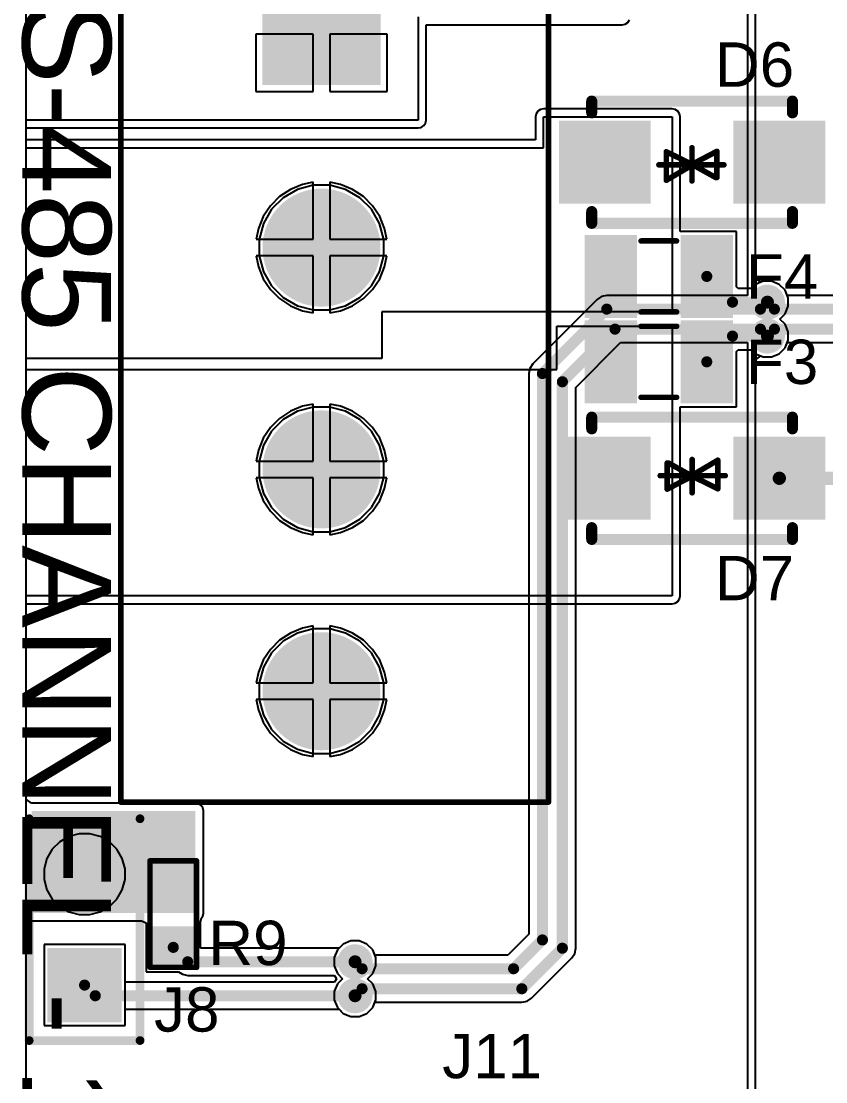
# Model space of a CAD drawing. Header units: millimetres. Extents: x -3 to 175, y -4 to 177.
# Drawn here: x -2.93 to 15.51, y 138.02 to 162.31 of the extents above; entities that cross this region are included whole.
import ezdxf

# ---------------------------------------------------------------- set-up
doc = ezdxf.new("R2010")
doc.units = ezdxf.units.MM
for name, color, linetype in [('BottomLayer', 5, 'Continuous'), ('BottomSolder', 6, 'Continuous'), ('MultiLayer', 9, 'Continuous'), ('PadHoleLayer', 156, 'Continuous'), ('TopLayer', 1, 'Continuous'), ('TopOverlay', 2, 'Continuous'), ('TopPaste', 8, 'Continuous'), ('TopSolder', 216, 'Continuous'), ('ViaHoleLayer', 16, 'Continuous')]:
    doc.layers.add(name, color=color, linetype=linetype)
doc.styles.add('Arial', font='', dxfattribs={"height": 0.2})
doc.styles.get('Arial').set_extended_font_data('Arial')

# ---------------------------------------------------------------- blocks, each defined once
blk = doc.blocks.new('R___0603_5')
at = {"layer": 'TopLayer'}
for points in [[(-0.381, 0.4445), (-0.381, -0.4445), (-1.143, -0.4445), (-1.143, 0.4445)], [(1.143, 0.4445), (1.143, -0.4445), (0.381, -0.4445), (0.381, 0.4445)]]:
    blk.add_hatch(color=1, dxfattribs=at).paths.add_polyline_path(points)
at = {"layer": 'TopPaste'}
for points in [[(-0.381, 0.4445), (-0.381, -0.4445), (-1.143, -0.4445), (-1.143, 0.4445)], [(1.143, 0.4445), (1.143, -0.4445), (0.381, -0.4445), (0.381, 0.4445)]]:
    blk.add_hatch(color=8, dxfattribs=at).paths.add_polyline_path(points)
at = {"layer": 'TopSolder'}
for points in [[(-0.2794, 0.5461), (-0.2794, -0.5461), (-1.2446, -0.5461), (-1.2446, 0.5461)], [(1.2446, 0.5461), (1.2446, -0.5461), (0.2794, -0.5461), (0.2794, 0.5461)]]:
    blk.add_hatch(color=216, dxfattribs=at).paths.add_polyline_path(points)
at = {"layer": 'TopOverlay', "const_width": 0.127}
for points in [[(-1.2192, 0.5334), (-1.2192, -0.5334)], [(-1.2192, 0.5334), (1.2192, 0.5334)], [(1.2192, 0.5334), (1.2192, -0.5334)], [(-1.2192, -0.5334), (1.2192, -0.5334)]]:
    blk.add_lwpolyline(points, dxfattribs=at)
at = {"layer": 'TopOverlay', "const_width": 0.0635}
for points in [[(-1.25095, 0.5334, 1), (-1.18745, 0.5334, 1)], [(-1.25095, 0.5334, 1), (-1.18745, 0.5334, 1)], [(1.18745, 0.5334, 1), (1.25095, 0.5334, 1)], [(1.18745, 0.5334, 1), (1.25095, 0.5334, 1)], [(-1.25095, -0.5334, 1), (-1.18745, -0.5334, 1)], [(-1.25095, -0.5334, 1), (-1.18745, -0.5334, 1)], [(1.18745, -0.5334, 1), (1.25095, -0.5334, 1)], [(1.18745, -0.5334, 1), (1.25095, -0.5334, 1)]]:
    blk.add_lwpolyline(points, format="xyb", close=True, dxfattribs=at)
blk = doc.blocks.new('F____0805_39')
at = {"layer": 'TopLayer'}
for points in [[(-0.6, -0.85), (-1.6, -0.85), (-1.6, 0.85), (-0.6, 0.85)], [(1.6, -0.85), (0.6, -0.85), (0.6, 0.85), (1.6, 0.85)]]:
    blk.add_hatch(color=1, dxfattribs=at).paths.add_polyline_path(points)
at = {"layer": 'TopPaste'}
for points in [[(-0.6, -0.85), (-1.6, -0.85), (-1.6, 0.85), (-0.6, 0.85)], [(1.6, -0.85), (0.6, -0.85), (0.6, 0.85), (1.6, 0.85)]]:
    blk.add_hatch(color=8, dxfattribs=at).paths.add_polyline_path(points)
at = {"layer": 'TopSolder'}
for points in [[(-0.498, -0.952), (-1.702, -0.952), (-1.702, 0.952), (-0.498, 0.952)], [(1.702, -0.952), (0.498, -0.952), (0.498, 0.952), (1.702, 0.952)]]:
    blk.add_hatch(color=216, dxfattribs=at).paths.add_polyline_path(points)
at = {"layer": 'TopOverlay', "const_width": 0.127}
for points in [[(0.406, 0.813), (-0.406, 0.813)], [(0.406, -0.813), (-0.406, -0.813)]]:
    blk.add_lwpolyline(points, dxfattribs=at)
at = {"layer": 'TopOverlay', "const_width": 0.0635}
for points in [[(-0.438, 0.813, 1), (-0.375, 0.813, 1)], [(0.375, 0.813, 1), (0.438, 0.813, 1)], [(-0.438, -0.813, 1), (-0.375, -0.813, 1)], [(0.375, -0.813, 1), (0.438, -0.813, 1)]]:
    blk.add_lwpolyline(points, format="xyb", close=True, dxfattribs=at)
blk = doc.blocks.new('F____0805_40')
at = {"layer": 'TopLayer'}
for points in [[(-0.6, -0.85), (-1.6, -0.85), (-1.6, 0.85), (-0.6, 0.85)], [(1.6, -0.85), (0.6, -0.85), (0.6, 0.85), (1.6, 0.85)]]:
    blk.add_hatch(color=1, dxfattribs=at).paths.add_polyline_path(points)
at = {"layer": 'TopPaste'}
for points in [[(-0.6, -0.85), (-1.6, -0.85), (-1.6, 0.85), (-0.6, 0.85)], [(1.6, -0.85), (0.6, -0.85), (0.6, 0.85), (1.6, 0.85)]]:
    blk.add_hatch(color=8, dxfattribs=at).paths.add_polyline_path(points)
at = {"layer": 'TopSolder'}
for points in [[(-0.498, -0.952), (-1.702, -0.952), (-1.702, 0.952), (-0.498, 0.952)], [(1.702, -0.952), (0.498, -0.952), (0.498, 0.952), (1.702, 0.952)]]:
    blk.add_hatch(color=216, dxfattribs=at).paths.add_polyline_path(points)
at = {"layer": 'TopOverlay', "const_width": 0.127}
for points in [[(0.406, 0.813), (-0.406, 0.813)], [(0.406, -0.813), (-0.406, -0.813)]]:
    blk.add_lwpolyline(points, dxfattribs=at)
at = {"layer": 'TopOverlay', "const_width": 0.0635}
for points in [[(-0.438, 0.813, 1), (-0.375, 0.813, 1)], [(0.375, 0.813, 1), (0.438, 0.813, 1)], [(-0.438, -0.813, 1), (-0.375, -0.813, 1)], [(0.375, -0.813, 1), (0.438, -0.813, 1)]]:
    blk.add_lwpolyline(points, format="xyb", close=True, dxfattribs=at)
blk = doc.blocks.new('1715747_112')
at = {"layer": 'BottomLayer'}
blk.add_hatch(color=5, dxfattribs=at).paths.add_polyline_path([(-8.87, 1.25), (-6.37, 1.25), (-6.37, -1.25), (-8.87, -1.25)])
h = blk.add_hatch(color=5, dxfattribs=at)
edge = h.paths.add_edge_path()
edge.add_arc((-2.54, 0), 1.25, 0, 360)
h = blk.add_hatch(color=5, dxfattribs=at)
edge = h.paths.add_edge_path()
edge.add_arc((2.54, 0), 1.25, 0, 360)
h = blk.add_hatch(color=5, dxfattribs=at)
edge = h.paths.add_edge_path()
edge.add_arc((7.62, 0), 1.25, 0, 360)
at = {"layer": 'BottomSolder'}
blk.add_hatch(color=6, dxfattribs=at).paths.add_polyline_path([(-8.972, 1.352), (-6.268, 1.352), (-6.268, -1.352), (-8.972, -1.352)])
h = blk.add_hatch(color=6, dxfattribs=at)
edge = h.paths.add_edge_path()
edge.add_arc((-2.54, 0), 1.352, 0, 360)
h = blk.add_hatch(color=6, dxfattribs=at)
edge = h.paths.add_edge_path()
edge.add_arc((2.54, 0), 1.352, 0, 360)
h = blk.add_hatch(color=6, dxfattribs=at)
edge = h.paths.add_edge_path()
edge.add_arc((7.62, 0), 1.352, 0, 360)
at = {"layer": 'MultiLayer'}
h = blk.add_hatch(color=9, dxfattribs=at)
edge = h.paths.add_edge_path()
edge.add_arc((-2.54, 0), 1.25, 0, 360)
h = blk.add_hatch(color=9, dxfattribs=at)
edge = h.paths.add_edge_path()
edge.add_arc((2.54, 0), 1.25, 0, 360)
h = blk.add_hatch(color=9, dxfattribs=at)
edge = h.paths.add_edge_path()
edge.add_arc((7.62, 0), 1.25, 0, 360)
at = {"layer": 'PadHoleLayer'}
h = blk.add_hatch(color=156, dxfattribs=at)
edge = h.paths.add_edge_path()
edge.add_arc((-7.62, 0), 0.65, 0, 360)
h = blk.add_hatch(color=156, dxfattribs=at)
edge = h.paths.add_edge_path()
edge.add_arc((-2.54, 0), 0.65, 0, 360)
h = blk.add_hatch(color=156, dxfattribs=at)
edge = h.paths.add_edge_path()
edge.add_arc((2.54, 0), 0.65, 0, 360)
h = blk.add_hatch(color=156, dxfattribs=at)
edge = h.paths.add_edge_path()
edge.add_arc((7.62, 0), 0.65, 0, 360)
at = {"layer": 'TopLayer'}
blk.add_hatch(color=1, dxfattribs=at).paths.add_polyline_path([(-8.87, 1.25), (-6.37, 1.25), (-6.37, -1.25), (-8.87, -1.25)])
h = blk.add_hatch(color=1, dxfattribs=at)
edge = h.paths.add_edge_path()
edge.add_arc((-2.54, 0), 1.25, 0, 360)
h = blk.add_hatch(color=1, dxfattribs=at)
edge = h.paths.add_edge_path()
edge.add_arc((2.54, 0), 1.25, 0, 360)
h = blk.add_hatch(color=1, dxfattribs=at)
edge = h.paths.add_edge_path()
edge.add_arc((7.62, 0), 1.25, 0, 360)
at = {"layer": 'TopSolder'}
blk.add_hatch(color=216, dxfattribs=at).paths.add_polyline_path([(-8.972, 1.352), (-6.268, 1.352), (-6.268, -1.352), (-8.972, -1.352)])
h = blk.add_hatch(color=216, dxfattribs=at)
edge = h.paths.add_edge_path()
edge.add_arc((-2.54, 0), 1.352, 0, 360)
h = blk.add_hatch(color=216, dxfattribs=at)
edge = h.paths.add_edge_path()
edge.add_arc((2.54, 0), 1.352, 0, 360)
h = blk.add_hatch(color=216, dxfattribs=at)
edge = h.paths.add_edge_path()
edge.add_arc((7.62, 0), 1.352, 0, 360)
at = {"layer": 'TopOverlay', "const_width": 0.127}
for points in [[(-10.16, -4.6), (-10.16, 5.2)], [(10.16, 5.2), (-10.16, 5.2)], [(10.16, -4.6), (10.16, 5.2)], [(10.16, -4.6), (-10.16, -4.6)]]:
    blk.add_lwpolyline(points, dxfattribs=at)
at = {"layer": 'TopOverlay', "const_width": 0.0635}
for points in [[(-10.192, 5.2, 1), (-10.128, 5.2, 1)], [(-10.192, 5.2, 1), (-10.128, 5.2, 1)], [(10.128, 5.2, 1), (10.192, 5.2, 1)], [(10.128, 5.2, 1), (10.192, 5.2, 1)], [(-10.192, -4.6, 1), (-10.128, -4.6, 1)], [(-10.192, -4.6, 1), (-10.128, -4.6, 1)], [(10.128, -4.6, 1), (10.192, -4.6, 1)], [(10.128, -4.6, 1), (10.192, -4.6, 1)]]:
    blk.add_lwpolyline(points, format="xyb", close=True, dxfattribs=at)
blk = doc.blocks.new('HDR1X2__113')
at = {"layer": 'BottomLayer'}
blk.add_hatch(color=5, dxfattribs=at).paths.add_polyline_path([(-0.75, 0.75), (0.75, 0.75), (0.75, -0.75), (-0.75, -0.75)])
h = blk.add_hatch(color=5, dxfattribs=at)
edge = h.paths.add_edge_path()
edge.add_arc((2.54, 0), 0.75, 0, 360)
at = {"layer": 'BottomSolder'}
blk.add_hatch(color=6, dxfattribs=at).paths.add_polyline_path([(-0.852, 0.852), (0.852, 0.852), (0.852, -0.852), (-0.852, -0.852)])
h = blk.add_hatch(color=6, dxfattribs=at)
edge = h.paths.add_edge_path()
edge.add_arc((2.54, 0), 0.852, 0, 360)
at = {"layer": 'MultiLayer'}
blk.add_hatch(color=9, dxfattribs=at).paths.add_polyline_path([(-0.75, 0.75), (0.75, 0.75), (0.75, -0.75), (-0.75, -0.75)])
h = blk.add_hatch(color=9, dxfattribs=at)
edge = h.paths.add_edge_path()
edge.add_arc((2.54, 0), 0.75, 0, 360)
at = {"layer": 'PadHoleLayer'}
h = blk.add_hatch(color=156, dxfattribs=at)
edge = h.paths.add_edge_path()
edge.add_arc((0, 0), 0.45, 0, 360)
h = blk.add_hatch(color=156, dxfattribs=at)
edge = h.paths.add_edge_path()
edge.add_arc((2.54, 0), 0.45, 0, 360)
at = {"layer": 'TopLayer'}
blk.add_hatch(color=1, dxfattribs=at).paths.add_polyline_path([(-0.75, 0.75), (0.75, 0.75), (0.75, -0.75), (-0.75, -0.75)])
h = blk.add_hatch(color=1, dxfattribs=at)
edge = h.paths.add_edge_path()
edge.add_arc((2.54, 0), 0.75, 0, 360)
at = {"layer": 'TopSolder'}
blk.add_hatch(color=216, dxfattribs=at).paths.add_polyline_path([(-0.852, 0.852), (0.852, 0.852), (0.852, -0.852), (-0.852, -0.852)])
h = blk.add_hatch(color=216, dxfattribs=at)
edge = h.paths.add_edge_path()
edge.add_arc((2.54, 0), 0.852, 0, 360)
at = {"layer": 'TopOverlay', "const_width": 0.2}
for points in [[(-1.27, 1.27), (-1.27, -1.27)], [(-1.27, 1.27), (3.81, 1.27)], [(3.81, 1.27), (3.81, -1.27)], [(-1.27, -1.27), (3.81, -1.27)]]:
    blk.add_lwpolyline(points, dxfattribs=at)
at = {"layer": 'TopOverlay', "const_width": 0.1}
for points in [[(-1.32, 1.27, 1), (-1.22, 1.27, 1)], [(-1.32, 1.27, 1), (-1.22, 1.27, 1)], [(3.76, 1.27, 1), (3.86, 1.27, 1)], [(3.76, 1.27, 1), (3.86, 1.27, 1)], [(-1.32, -1.27, 1), (-1.22, -1.27, 1)], [(-1.32, -1.27, 1), (-1.22, -1.27, 1)], [(3.76, -1.27, 1), (3.86, -1.27, 1)], [(3.76, -1.27, 1), (3.86, -1.27, 1)]]:
    blk.add_lwpolyline(points, format="xyb", close=True, dxfattribs=at)
blk = doc.blocks.new('SMA_B__D___________129')
at = {"layer": 'TopLayer'}
for points in [[(-3, 0.9), (-1, 0.9), (-1, -0.9), (-3, -0.9)], [(1, 0.9), (3, 0.9), (3, -0.9), (1, -0.9)]]:
    blk.add_hatch(color=1, dxfattribs=at).paths.add_polyline_path(points)
at = {"layer": 'TopPaste'}
for points in [[(-3, 0.9), (-1, 0.9), (-1, -0.9), (-3, -0.9)], [(1, 0.9), (3, 0.9), (3, -0.9), (1, -0.9)]]:
    blk.add_hatch(color=8, dxfattribs=at).paths.add_polyline_path(points)
at = {"layer": 'TopSolder'}
for points in [[(-3.051, 0.951), (-0.949, 0.951), (-0.949, -0.951), (-3.051, -0.951)], [(0.949, 0.951), (3.051, 0.951), (3.051, -0.951), (0.949, -0.951)]]:
    blk.add_hatch(color=216, dxfattribs=at).paths.add_polyline_path(points)
at = {"layer": 'TopOverlay'}
for points, const_width in [([(-2.3, 1.4), (-2.3, 1.131)], 0.254), ([(2.3, 1.4), (-2.3, 1.4)], 0.254), ([(2.3, 1.4), (2.3, 1.131)], 0.254), ([(-0.59, 0.24), (-0.59, -0.414)], 0.127), ([(-0.002, -0.049), (-0.59, 0.24)], 0.127), ([(-0.002, 0.332), (-0.002, -0.049)], 0.127), ([(0.57, 0.25), (-0.002, -0.049)], 0.127), ([(0.57, 0.25), (0.57, -0.35)], 0.127), ([(0.73, -0.06), (-0.76, -0.06)], 0.127), ([(0.015, -0.058), (-0.59, -0.414)], 0.127), ([(-0.002, -0.049), (-0.002, -0.43)], 0.127), ([(0.54, -0.35), (0.015, -0.058)], 0.127), ([(-2.3, -1.131), (-2.3, -1.4)], 0.254), ([(2.3, -1.131), (2.3, -1.4)], 0.254), ([(2.3, -1.4), (-2.3, -1.4)], 0.254)]:
    blk.add_lwpolyline(points, dxfattribs=dict(at, const_width=const_width))
for points, const_width in [([(-2.363, 1.4, 1), (-2.236, 1.4, 1)], 0.127), ([(-2.363, 1.4, 1), (-2.236, 1.4, 1)], 0.127), ([(2.236, 1.4, 1), (2.363, 1.4, 1)], 0.127), ([(2.236, 1.4, 1), (2.363, 1.4, 1)], 0.127), ([(-2.363, 1.131, 1), (-2.236, 1.131, 1)], 0.127), ([(2.236, 1.131, 1), (2.363, 1.131, 1)], 0.127), ([(-0.622, 0.24, 1), (-0.558, 0.24, 1)], 0.0635), ([(-0.622, 0.24, 1), (-0.558, 0.24, 1)], 0.0635), ([(-0.034, 0.332, 1), (0.03, 0.332, 1)], 0.0635), ([(0.538, 0.25, 1), (0.602, 0.25, 1)], 0.0635), ([(0.538, 0.25, 1), (0.602, 0.25, 1)], 0.0635), ([(-0.792, -0.06, 1), (-0.728, -0.06, 1)], 0.0635), ([(-0.034, -0.049, 1), (0.03, -0.049, 1)], 0.0635), ([(-0.034, -0.049, 1), (0.03, -0.049, 1)], 0.0635), ([(-0.034, -0.049, 1), (0.03, -0.049, 1)], 0.0635), ([(-0.034, -0.049, 1), (0.03, -0.049, 1)], 0.0635), ([(-0.017, -0.058, 1), (0.046, -0.058, 1)], 0.0635), ([(-0.017, -0.058, 1), (0.046, -0.058, 1)], 0.0635), ([(0.698, -0.06, 1), (0.762, -0.06, 1)], 0.0635), ([(-0.622, -0.414, 1), (-0.558, -0.414, 1)], 0.0635), ([(-0.622, -0.414, 1), (-0.558, -0.414, 1)], 0.0635), ([(-0.034, -0.43, 1), (0.03, -0.43, 1)], 0.0635), ([(0.508, -0.35, 1), (0.572, -0.35, 1)], 0.0635), ([(0.538, -0.35, 1), (0.602, -0.35, 1)], 0.0635), ([(-2.363, -1.131, 1), (-2.236, -1.131, 1)], 0.127), ([(2.236, -1.131, 1), (2.363, -1.131, 1)], 0.127), ([(-2.363, -1.4, 1), (-2.236, -1.4, 1)], 0.127), ([(-2.363, -1.4, 1), (-2.236, -1.4, 1)], 0.127), ([(2.236, -1.4, 1), (2.363, -1.4, 1)], 0.127), ([(2.236, -1.4, 1), (2.363, -1.4, 1)], 0.127)]:
    blk.add_lwpolyline(points, format="xyb", close=True, dxfattribs=dict(at, const_width=const_width))
blk = doc.blocks.new('SMA_B__D___________130')
at = {"layer": 'TopLayer'}
for points in [[(-3, 0.9), (-1, 0.9), (-1, -0.9), (-3, -0.9)], [(1, 0.9), (3, 0.9), (3, -0.9), (1, -0.9)]]:
    blk.add_hatch(color=1, dxfattribs=at).paths.add_polyline_path(points)
at = {"layer": 'TopPaste'}
for points in [[(-3, 0.9), (-1, 0.9), (-1, -0.9), (-3, -0.9)], [(1, 0.9), (3, 0.9), (3, -0.9), (1, -0.9)]]:
    blk.add_hatch(color=8, dxfattribs=at).paths.add_polyline_path(points)
at = {"layer": 'TopSolder'}
for points in [[(-3.051, 0.951), (-0.949, 0.951), (-0.949, -0.951), (-3.051, -0.951)], [(0.949, 0.951), (3.051, 0.951), (3.051, -0.951), (0.949, -0.951)]]:
    blk.add_hatch(color=216, dxfattribs=at).paths.add_polyline_path(points)
at = {"layer": 'TopOverlay'}
for points, const_width in [([(-2.3, 1.131), (-2.3, 1.4)], 0.254), ([(-2.3, 1.4), (2.3, 1.4)], 0.254), ([(2.3, 1.131), (2.3, 1.4)], 0.254), ([(-0.59, -0.414), (-0.59, 0.24)], 0.127), ([(-0.59, 0.24), (-0.002, -0.049)], 0.127), ([(-0.002, -0.049), (-0.002, 0.332)], 0.127), ([(-0.002, -0.049), (0.57, 0.25)], 0.127), ([(0.57, -0.35), (0.57, 0.25)], 0.127), ([(-0.76, -0.06), (0.73, -0.06)], 0.127), ([(-0.59, -0.414), (0.015, -0.058)], 0.127), ([(-0.002, -0.43), (-0.002, -0.049)], 0.127), ([(0.015, -0.058), (0.54, -0.35)], 0.127), ([(-2.3, -1.4), (-2.3, -1.131)], 0.254), ([(2.3, -1.4), (2.3, -1.131)], 0.254), ([(-2.3, -1.4), (2.3, -1.4)], 0.254)]:
    blk.add_lwpolyline(points, dxfattribs=dict(at, const_width=const_width))
for points, const_width in [([(-2.363, 1.4, 1), (-2.236, 1.4, 1)], 0.127), ([(-2.363, 1.4, 1), (-2.236, 1.4, 1)], 0.127), ([(2.236, 1.4, 1), (2.363, 1.4, 1)], 0.127), ([(2.236, 1.4, 1), (2.363, 1.4, 1)], 0.127), ([(-2.363, 1.131, 1), (-2.236, 1.131, 1)], 0.127), ([(2.236, 1.131, 1), (2.363, 1.131, 1)], 0.127), ([(-0.622, 0.24, 1), (-0.558, 0.24, 1)], 0.0635), ([(-0.622, 0.24, 1), (-0.558, 0.24, 1)], 0.0635), ([(-0.034, 0.332, 1), (0.03, 0.332, 1)], 0.0635), ([(0.538, 0.25, 1), (0.602, 0.25, 1)], 0.0635), ([(0.538, 0.25, 1), (0.602, 0.25, 1)], 0.0635), ([(-0.792, -0.06, 1), (-0.728, -0.06, 1)], 0.0635), ([(-0.034, -0.049, 1), (0.03, -0.049, 1)], 0.0635), ([(-0.034, -0.049, 1), (0.03, -0.049, 1)], 0.0635), ([(-0.034, -0.049, 1), (0.03, -0.049, 1)], 0.0635), ([(-0.034, -0.049, 1), (0.03, -0.049, 1)], 0.0635), ([(-0.017, -0.058, 1), (0.046, -0.058, 1)], 0.0635), ([(-0.017, -0.058, 1), (0.046, -0.058, 1)], 0.0635), ([(0.698, -0.06, 1), (0.762, -0.06, 1)], 0.0635), ([(-0.622, -0.414, 1), (-0.558, -0.414, 1)], 0.0635), ([(-0.622, -0.414, 1), (-0.558, -0.414, 1)], 0.0635), ([(-0.034, -0.43, 1), (0.03, -0.43, 1)], 0.0635), ([(0.508, -0.35, 1), (0.572, -0.35, 1)], 0.0635), ([(0.538, -0.35, 1), (0.602, -0.35, 1)], 0.0635), ([(-2.363, -1.131, 1), (-2.236, -1.131, 1)], 0.127), ([(2.236, -1.131, 1), (2.363, -1.131, 1)], 0.127), ([(-2.363, -1.4, 1), (-2.236, -1.4, 1)], 0.127), ([(-2.363, -1.4, 1), (-2.236, -1.4, 1)], 0.127), ([(2.236, -1.4, 1), (2.363, -1.4, 1)], 0.127), ([(2.236, -1.4, 1), (2.363, -1.4, 1)], 0.127)]:
    blk.add_lwpolyline(points, format="xyb", close=True, dxfattribs=dict(at, const_width=const_width))

msp = doc.modelspace()

# ---------------------------------------------------------------- hatches: boundary and pattern name
at = {"layer": 'BottomLayer'}
h = msp.add_hatch(color=5, dxfattribs=at)
edge = h.paths.add_edge_path()
edge.add_arc((14.173, 155.875), 0.3, 0, 360)
h = msp.add_hatch(color=5, dxfattribs=at)
edge = h.paths.add_edge_path()
edge.add_arc((14.173, 155.097), 0.3, 0, 360)
h = msp.add_hatch(color=5, dxfattribs=at)
edge = h.paths.add_edge_path()
edge.add_arc((4.724, 140.767), 0.3, 0, 360)
h = msp.add_hatch(color=5, dxfattribs=at)
edge = h.paths.add_edge_path()
edge.add_arc((4.724, 139.989), 0.3, 0, 360)
at = {"layer": 'BottomSolder'}
h = msp.add_hatch(color=6, dxfattribs=at)
edge = h.paths.add_edge_path()
edge.add_arc((14.173, 155.875), 0.402, 0, 360)
h = msp.add_hatch(color=6, dxfattribs=at)
edge = h.paths.add_edge_path()
edge.add_arc((14.173, 155.097), 0.402, 0, 360)
h = msp.add_hatch(color=6, dxfattribs=at)
edge = h.paths.add_edge_path()
edge.add_arc((4.724, 140.767), 0.402, 0, 360)
h = msp.add_hatch(color=6, dxfattribs=at)
edge = h.paths.add_edge_path()
edge.add_arc((4.724, 139.989), 0.402, 0, 360)
at = {"layer": 'TopLayer'}
h = msp.add_hatch(color=1, dxfattribs=at)
edge = h.paths.add_edge_path()
edge.add_arc((14.173, 155.875), 0.3, 0, 360)
h = msp.add_hatch(color=1, dxfattribs=at)
edge = h.paths.add_edge_path()
edge.add_arc((14.173, 155.097), 0.3, 0, 360)
msp.add_hatch(color=1, dxfattribs=at).paths.add_polyline_path([(-2.685, 141.884), (1.067, 141.884), (1.067, 144.221), (-2.685, 144.221)])
h = msp.add_hatch(color=1, dxfattribs=at)
edge = h.paths.add_edge_path()
edge.add_arc((4.724, 140.767), 0.3, 0, 360)
h = msp.add_hatch(color=1, dxfattribs=at)
edge = h.paths.add_edge_path()
edge.add_arc((4.724, 139.989), 0.3, 0, 360)
at = {"layer": 'TopSolder'}
h = msp.add_hatch(color=216, dxfattribs=at)
edge = h.paths.add_edge_path()
edge.add_arc((14.173, 155.875), 0.402, 0, 360)
h = msp.add_hatch(color=216, dxfattribs=at)
edge = h.paths.add_edge_path()
edge.add_arc((14.173, 155.097), 0.402, 0, 360)
h = msp.add_hatch(color=216, dxfattribs=at)
edge = h.paths.add_edge_path()
edge.add_arc((4.724, 140.767), 0.402, 0, 360)
h = msp.add_hatch(color=216, dxfattribs=at)
edge = h.paths.add_edge_path()
edge.add_arc((4.724, 139.989), 0.402, 0, 360)
at = {"layer": 'ViaHoleLayer'}
h = msp.add_hatch(color=16, dxfattribs=at)
edge = h.paths.add_edge_path()
edge.add_arc((14.173, 155.875), 0.15, 0, 360)
h = msp.add_hatch(color=16, dxfattribs=at)
edge = h.paths.add_edge_path()
edge.add_arc((14.173, 155.097), 0.15, 0, 360)
h = msp.add_hatch(color=16, dxfattribs=at)
edge = h.paths.add_edge_path()
edge.add_arc((4.724, 140.767), 0.15, 0, 360)
h = msp.add_hatch(color=16, dxfattribs=at)
edge = h.paths.add_edge_path()
edge.add_arc((4.724, 139.989), 0.15, 0, 360)

# ---------------------------------------------------------------- linework, layer by layer
at = {"layer": 'BottomLayer'}
for p, q in [((-2.814, 92.354), (-2.814, 164.744)), ((13.716, 164.744), (13.716, 156.025)), ((13.897, 156.415), (13.897, 164.744)), ((3.765, 162.014), (2.451, 162.014)), ((2.451, 162.014), (2.451, 160.7)), ((3.765, 160.7), (3.765, 162.014)), ((5.459, 162.014), (4.146, 162.014)), ((4.146, 162.014), (4.146, 160.7)), ((5.459, 160.7), (5.459, 162.014)), ((2.451, 160.7), (3.765, 160.7)), ((4.146, 160.7), (5.459, 160.7)), ((3.404, 158.455), (3.078, 158.267)), ((3.767, 158.552), (3.404, 158.455)), ((4.143, 158.552), (3.767, 158.552)), ((4.506, 158.455), (4.143, 158.552)), ((4.832, 158.267), (4.506, 158.455)), ((3.078, 158.267), (2.813, 158.001)), ((5.098, 158.001), (4.832, 158.267)), ((2.813, 158.001), (2.625, 157.676)), ((5.286, 157.676), (5.098, 158.001)), ((2.625, 157.676), (2.527, 157.312)), ((5.383, 157.312), (5.286, 157.676)), ((2.527, 157.312), (2.527, 156.936)), ((5.383, 156.936), (5.383, 157.312)), ((2.527, 156.936), (2.625, 156.573)), ((5.286, 156.573), (5.383, 156.936)), ((2.625, 156.573), (2.813, 156.248)), ((5.098, 156.248), (5.286, 156.573)), ((2.813, 156.248), (3.078, 155.982)), ((4.832, 155.982), (5.098, 156.248)), ((14.024, 156.33), (13.897, 156.415)), ((14.078, 156.353), (14.024, 156.33)), ((14.268, 156.353), (14.078, 156.353)), ((14.444, 156.28), (14.268, 156.353)), ((14.578, 156.146), (14.444, 156.28)), ((3.078, 155.982), (3.404, 155.794)), ((4.506, 155.794), (4.832, 155.982)), ((10.372, 156.002), (10.272, 155.934)), ((10.491, 156.025), (10.372, 156.002)), ((13.716, 156.025), (10.491, 156.025)), ((14.628, 156.025), (14.578, 156.146)), ((16.961, 156.025), (14.628, 156.025)), ((3.404, 155.794), (3.767, 155.697)), ((4.143, 155.697), (4.506, 155.794)), ((10.272, 155.934), (8.797, 154.46)), ((3.767, 155.697), (4.143, 155.697)), ((9.785, 153.922), (10.809, 154.947)), ((10.809, 154.947), (13.716, 154.947)), ((13.716, 154.947), (13.716, 128.936)), ((14.444, 154.692), (14.578, 154.827)), ((14.578, 154.827), (14.628, 154.947)), ((14.628, 154.947), (19.836, 154.947)), ((13.897, 154.557), (14.024, 154.642)), ((13.897, 129.162), (13.897, 154.557)), ((14.024, 154.642), (14.078, 154.619)), ((14.078, 154.619), (14.268, 154.619)), ((14.268, 154.619), (14.444, 154.692)), ((8.73, 154.359), (8.706, 154.24)), ((8.797, 154.46), (8.73, 154.359)), ((8.706, 154.24), (8.706, 141.396)), ((9.785, 141.078), (9.785, 153.922)), ((3.404, 153.375), (3.078, 153.187)), ((3.767, 153.472), (3.404, 153.375)), ((4.143, 153.472), (3.767, 153.472)), ((4.506, 153.375), (4.143, 153.472)), ((4.832, 153.187), (4.506, 153.375)), ((3.078, 153.187), (2.813, 152.921)), ((5.098, 152.921), (4.832, 153.187)), ((2.813, 152.921), (2.625, 152.596)), ((5.286, 152.596), (5.098, 152.921)), ((2.625, 152.596), (2.527, 152.232)), ((5.383, 152.232), (5.286, 152.596)), ((2.527, 152.232), (2.527, 151.856)), ((5.383, 151.856), (5.383, 152.232)), ((2.527, 151.856), (2.625, 151.493)), ((5.286, 151.493), (5.383, 151.856)), ((2.625, 151.493), (2.813, 151.168)), ((5.098, 151.168), (5.286, 151.493)), ((2.813, 151.168), (3.078, 150.902)), ((4.832, 150.902), (5.098, 151.168)), ((3.078, 150.902), (3.404, 150.714)), ((4.506, 150.714), (4.832, 150.902)), ((3.404, 150.714), (3.767, 150.617)), ((3.767, 150.617), (4.143, 150.617)), ((4.143, 150.617), (4.506, 150.714)), ((3.404, 148.295), (3.078, 148.107)), ((3.767, 148.392), (3.404, 148.295)), ((4.143, 148.392), (3.767, 148.392)), ((4.506, 148.295), (4.143, 148.392)), ((4.832, 148.107), (4.506, 148.295)), ((3.078, 148.107), (2.813, 147.841)), ((5.098, 147.841), (4.832, 148.107)), ((2.813, 147.841), (2.625, 147.516)), ((5.286, 147.516), (5.098, 147.841)), ((2.625, 147.516), (2.527, 147.152)), ((5.383, 147.152), (5.286, 147.516)), ((2.527, 147.152), (2.527, 146.776)), ((5.383, 146.776), (5.383, 147.152)), ((2.527, 146.776), (2.625, 146.413)), ((5.286, 146.413), (5.383, 146.776)), ((2.625, 146.413), (2.813, 146.088)), ((5.098, 146.088), (5.286, 146.413)), ((2.813, 146.088), (3.078, 145.822)), ((4.832, 145.822), (5.098, 146.088)), ((3.078, 145.822), (3.404, 145.634)), ((4.506, 145.634), (4.832, 145.822)), ((3.404, 145.634), (3.767, 145.537)), ((3.767, 145.537), (4.143, 145.537)), ((4.143, 145.537), (4.506, 145.634)), ((-1.831, 143.638), (-2.043, 143.516)), ((-1.595, 143.701), (-1.831, 143.638)), ((-1.351, 143.701), (-1.595, 143.701)), ((-1.115, 143.638), (-1.351, 143.701)), ((-0.904, 143.516), (-1.115, 143.638)), ((-2.216, 143.343), (-2.338, 143.132)), ((-2.043, 143.516), (-2.216, 143.343)), ((-0.731, 143.343), (-0.904, 143.516)), ((-0.609, 143.132), (-0.731, 143.343)), ((-2.338, 143.132), (-2.401, 142.896)), ((-0.545, 142.896), (-0.609, 143.132)), ((-2.401, 142.896), (-2.401, 142.651)), ((-0.545, 142.651), (-0.545, 142.896)), ((-2.401, 142.651), (-2.338, 142.415)), ((-0.609, 142.415), (-0.545, 142.651)), ((-2.338, 142.415), (-2.216, 142.204)), ((-0.731, 142.204), (-0.609, 142.415)), ((-2.216, 142.204), (-2.043, 142.031)), ((-0.904, 142.031), (-0.731, 142.204)), ((-2.043, 142.031), (-1.831, 141.909)), ((-1.831, 141.909), (-1.595, 141.846)), ((-1.351, 141.846), (-1.115, 141.909)), ((-1.115, 141.909), (-0.904, 142.031)), ((-1.595, 141.846), (-1.351, 141.846)), ((8.706, 141.396), (8.228, 140.917)), ((-0.545, 141.161), (-2.401, 141.161)), ((-2.401, 141.161), (-2.401, 139.306)), ((-0.545, 139.306), (-0.545, 141.161)), ((4.454, 141.172), (4.319, 141.037)), ((4.629, 141.245), (4.454, 141.172)), ((4.819, 141.245), (4.629, 141.245)), ((4.995, 141.172), (4.819, 141.245)), ((5.129, 141.037), (4.995, 141.172)), ((4.319, 141.037), (4.247, 140.862)), ((5.179, 140.917), (5.129, 141.037)), ((8.228, 140.917), (5.179, 140.917)), ((9.694, 140.858), (9.761, 140.959)), ((9.761, 140.959), (9.785, 141.078)), ((4.247, 140.862), (4.247, 140.672)), ((4.247, 140.672), (4.319, 140.496)), ((8.766, 139.93), (9.694, 140.858)), ((4.319, 140.496), (4.438, 140.378)), ((4.319, 140.26), (4.247, 140.084)), ((4.438, 140.378), (4.319, 140.26)), ((4.247, 140.084), (4.247, 139.894)), ((8.665, 139.862), (8.766, 139.93)), ((4.247, 139.894), (4.319, 139.718)), ((4.319, 139.718), (4.454, 139.584)), ((4.995, 139.584), (5.129, 139.718)), ((5.129, 139.718), (5.179, 139.839)), ((5.179, 139.839), (8.546, 139.839)), ((8.546, 139.839), (8.665, 139.862)), ((4.454, 139.584), (4.629, 139.511)), ((4.629, 139.511), (4.819, 139.511)), ((4.819, 139.511), (4.995, 139.584)), ((-2.401, 139.306), (-0.545, 139.306))]:
    msp.add_line(p, q, dxfattribs=at)
at = {"layer": 'BottomLayer', "const_width": 0.254}
for points in [[(14.013, 155.715), (14.173, 155.875)], [(14.173, 155.875), (14.334, 155.715)], [(9.017, 154.24), (10.491, 155.715)], [(10.491, 155.715), (14.013, 155.715)], [(14.334, 155.715), (16.891, 155.715)], [(9.474, 154.051), (10.681, 155.257)], [(10.681, 155.257), (14.013, 155.257)], [(14.013, 155.257), (14.173, 155.097)], [(14.173, 155.097), (14.334, 155.257)], [(14.334, 155.257), (19.836, 155.257)], [(9.017, 141.267), (9.017, 154.24)], [(9.474, 141.078), (9.474, 154.051)], [(8.357, 140.607), (9.017, 141.267)], [(8.546, 140.149), (9.474, 141.078)], [(4.724, 140.767), (4.885, 140.607)], [(4.885, 140.607), (8.357, 140.607)], [(4.724, 139.989), (4.885, 140.149)], [(4.885, 140.149), (8.546, 140.149)]]:
    msp.add_lwpolyline(points, dxfattribs=at)
at = {"layer": 'BottomLayer', "const_width": 0.127}
for points in [[(14.11, 155.875, 1), (14.237, 155.875, 1)], [(14.11, 155.875, 1), (14.237, 155.875, 1)], [(10.428, 155.715, 1), (10.555, 155.715, 1)], [(10.428, 155.715, 1), (10.555, 155.715, 1)], [(13.949, 155.715, 1), (14.076, 155.715, 1)], [(13.949, 155.715, 1), (14.076, 155.715, 1)], [(14.27, 155.715, 1), (14.397, 155.715, 1)], [(14.27, 155.715, 1), (14.397, 155.715, 1)], [(10.617, 155.257, 1), (10.744, 155.257, 1)], [(10.617, 155.257, 1), (10.744, 155.257, 1)], [(13.949, 155.257, 1), (14.076, 155.257, 1)], [(13.949, 155.257, 1), (14.076, 155.257, 1)], [(14.11, 155.097, 1), (14.237, 155.097, 1)], [(14.11, 155.097, 1), (14.237, 155.097, 1)], [(14.27, 155.257, 1), (14.397, 155.257, 1)], [(14.27, 155.257, 1), (14.397, 155.257, 1)], [(8.954, 154.24, 1), (9.081, 154.24, 1)], [(8.954, 154.24, 1), (9.081, 154.24, 1)], [(9.411, 154.051, 1), (9.538, 154.051, 1)], [(9.411, 154.051, 1), (9.538, 154.051, 1)], [(8.954, 141.267, 1), (9.081, 141.267, 1)], [(8.954, 141.267, 1), (9.081, 141.267, 1)], [(9.411, 141.078, 1), (9.538, 141.078, 1)], [(9.411, 141.078, 1), (9.538, 141.078, 1)], [(4.661, 140.767, 1), (4.788, 140.767, 1)], [(4.821, 140.607, 1), (4.948, 140.607, 1)], [(4.821, 140.607, 1), (4.948, 140.607, 1)], [(8.293, 140.607, 1), (8.42, 140.607, 1)], [(8.293, 140.607, 1), (8.42, 140.607, 1)], [(4.821, 140.149, 1), (4.948, 140.149, 1)], [(4.821, 140.149, 1), (4.948, 140.149, 1)], [(8.482, 140.149, 1), (8.609, 140.149, 1)], [(8.482, 140.149, 1), (8.609, 140.149, 1)], [(4.661, 139.989, 1), (4.788, 139.989, 1)]]:
    msp.add_lwpolyline(points, format="xyb", close=True, dxfattribs=at)
at = {"layer": 'TopLayer'}
for p, q in [((-2.814, 160.045), (-2.814, 164.744)), ((6.172, 162.408), (6.172, 160.045)), ((10.915, 162.24), (10.974, 162.279)), ((10.974, 162.279), (11.013, 162.338)), ((6.353, 160.045), (6.353, 162.226)), ((6.353, 162.226), (10.846, 162.226)), ((10.846, 162.226), (10.915, 162.24)), ((3.765, 162.014), (2.451, 162.014)), ((2.451, 162.014), (2.451, 160.7)), ((3.765, 160.7), (3.765, 162.014)), ((5.459, 162.014), (4.146, 162.014)), ((4.146, 162.014), (4.146, 160.7)), ((5.459, 160.7), (5.459, 162.014)), ((2.451, 160.7), (3.765, 160.7)), ((4.146, 160.7), (5.459, 160.7)), ((8.875, 160.191), (8.861, 160.122)), ((8.861, 160.122), (8.861, 159.592)), ((8.914, 160.25), (8.875, 160.191)), ((8.973, 160.289), (8.914, 160.25)), ((9.042, 160.303), (8.973, 160.289)), ((11.989, 160.303), (9.042, 160.303)), ((9.042, 159.41), (9.042, 160.122)), ((9.042, 160.122), (11.989, 160.122)), ((12.058, 160.289), (11.989, 160.303)), ((11.989, 160.122), (11.989, 155.651)), ((12.117, 160.25), (12.058, 160.289)), ((12.156, 160.191), (12.117, 160.25)), ((12.17, 160.122), (12.156, 160.191)), ((12.17, 157.492), (12.17, 160.122)), ((6.172, 160.045), (-2.814, 160.045)), ((-2.814, 159.592), (-2.814, 159.864)), ((-2.814, 159.864), (6.172, 159.864)), ((6.172, 159.864), (6.242, 159.878)), ((6.242, 159.878), (6.3, 159.917)), ((6.3, 159.917), (6.34, 159.976)), ((6.34, 159.976), (6.353, 160.045)), ((8.861, 159.592), (-2.814, 159.592)), ((-2.814, 154.584), (-2.814, 159.41)), ((-2.814, 159.41), (9.042, 159.41)), ((3.243, 158.457), (2.996, 158.293)), ((3.516, 158.571), (3.243, 158.457)), ((3.765, 158.62), (3.516, 158.571)), ((3.765, 157.315), (3.765, 158.62)), ((4.394, 158.571), (4.146, 158.62)), ((4.146, 158.62), (4.146, 157.315)), ((4.668, 158.457), (4.394, 158.571)), ((4.914, 158.293), (4.668, 158.457)), ((2.996, 158.293), (2.787, 158.083)), ((5.123, 158.083), (4.914, 158.293)), ((2.787, 158.083), (2.622, 157.837)), ((5.288, 157.837), (5.123, 158.083)), ((2.622, 157.837), (2.509, 157.563)), ((5.401, 157.563), (5.288, 157.837)), ((2.509, 157.563), (2.46, 157.315)), ((5.451, 157.315), (5.401, 157.563)), ((13.462, 157.492), (12.17, 157.492)), ((13.462, 156.226), (13.462, 157.492)), ((2.46, 157.315), (3.765, 157.315)), ((4.146, 157.315), (5.451, 157.315)), ((3.765, 156.934), (2.46, 156.934)), ((2.46, 156.934), (2.509, 156.686)), ((3.765, 155.629), (3.765, 156.934)), ((5.451, 156.934), (4.146, 156.934)), ((4.146, 156.934), (4.146, 155.629)), ((5.401, 156.686), (5.451, 156.934)), ((2.509, 156.686), (2.622, 156.412)), ((5.288, 156.412), (5.401, 156.686)), ((2.622, 156.412), (2.787, 156.166)), ((5.123, 156.166), (5.288, 156.412)), ((13.502, 156.186), (13.462, 156.226)), ((13.903, 156.28), (13.808, 156.186)), ((14.078, 156.353), (13.903, 156.28)), ((14.268, 156.353), (14.078, 156.353)), ((14.444, 156.28), (14.268, 156.353)), ((14.578, 156.146), (14.444, 156.28)), ((2.787, 156.166), (2.996, 155.956)), ((2.996, 155.956), (3.243, 155.792)), ((4.668, 155.792), (4.914, 155.956)), ((4.914, 155.956), (5.123, 156.166)), ((13.808, 156.186), (13.502, 156.186)), ((14.651, 155.97), (14.578, 156.146)), ((14.651, 155.78), (14.651, 155.97)), ((3.243, 155.792), (3.516, 155.678)), ((4.394, 155.678), (4.668, 155.792)), ((14.578, 155.604), (14.651, 155.78)), ((3.516, 155.678), (3.765, 155.629)), ((4.146, 155.629), (4.394, 155.678)), ((11.989, 155.651), (5.334, 155.651)), ((5.334, 155.651), (5.334, 154.584)), ((14.46, 155.486), (14.578, 155.604)), ((14.578, 155.368), (14.46, 155.486)), ((9.347, 154.33), (9.347, 155.321)), ((9.347, 155.321), (11.989, 155.321)), ((11.989, 155.321), (11.989, 154.33)), ((14.651, 155.192), (14.578, 155.368)), ((14.578, 154.827), (14.651, 155.002)), ((14.651, 155.002), (14.651, 155.192)), ((13.462, 154.747), (13.502, 154.786)), ((13.462, 153.48), (13.462, 154.747)), ((13.502, 154.786), (13.808, 154.786)), ((13.808, 154.786), (13.903, 154.692)), ((14.444, 154.692), (14.578, 154.827)), ((5.334, 154.584), (-2.814, 154.584)), ((13.903, 154.692), (14.078, 154.619)), ((14.078, 154.619), (14.268, 154.619)), ((14.268, 154.619), (14.444, 154.692)), ((-2.814, 149.149), (-2.814, 154.33)), ((-2.814, 154.33), (9.347, 154.33)), ((11.989, 154.33), (11.989, 149.149)), ((3.765, 153.54), (3.516, 153.491)), ((3.765, 152.235), (3.765, 153.54)), ((4.394, 153.491), (4.146, 153.54)), ((4.146, 153.54), (4.146, 152.235)), ((3.243, 153.377), (2.996, 153.213)), ((3.516, 153.491), (3.243, 153.377)), ((4.668, 153.377), (4.394, 153.491)), ((4.914, 153.213), (4.668, 153.377)), ((12.17, 149.149), (12.17, 153.48)), ((12.17, 153.48), (13.462, 153.48)), ((2.996, 153.213), (2.787, 153.003)), ((5.123, 153.003), (4.914, 153.213)), ((2.787, 153.003), (2.622, 152.757)), ((5.288, 152.757), (5.123, 153.003)), ((2.622, 152.757), (2.509, 152.483)), ((5.401, 152.483), (5.288, 152.757)), ((2.509, 152.483), (2.46, 152.235)), ((5.451, 152.235), (5.401, 152.483)), ((2.46, 152.235), (3.765, 152.235)), ((4.146, 152.235), (5.451, 152.235)), ((3.765, 151.854), (2.46, 151.854)), ((2.46, 151.854), (2.509, 151.606)), ((3.765, 150.549), (3.765, 151.854)), ((5.451, 151.854), (4.146, 151.854)), ((4.146, 151.854), (4.146, 150.549)), ((5.401, 151.606), (5.451, 151.854)), ((2.509, 151.606), (2.622, 151.332)), ((5.288, 151.332), (5.401, 151.606)), ((2.622, 151.332), (2.787, 151.086)), ((5.123, 151.086), (5.288, 151.332)), ((2.787, 151.086), (2.996, 150.876)), ((2.996, 150.876), (3.243, 150.712)), ((4.668, 150.712), (4.914, 150.876)), ((4.914, 150.876), (5.123, 151.086)), ((3.243, 150.712), (3.516, 150.598)), ((4.394, 150.598), (4.668, 150.712)), ((3.516, 150.598), (3.765, 150.549)), ((4.146, 150.549), (4.394, 150.598)), ((11.989, 149.149), (-2.814, 149.149)), ((12.156, 149.079), (12.17, 149.149)), ((-2.814, 144.496), (-2.814, 148.968)), ((-2.814, 148.968), (11.989, 148.968)), ((11.989, 148.968), (12.058, 148.981)), ((12.058, 148.981), (12.117, 149.021)), ((12.117, 149.021), (12.156, 149.079)), ((3.765, 148.46), (3.516, 148.411)), ((3.765, 147.155), (3.765, 148.46)), ((4.394, 148.411), (4.146, 148.46)), ((4.146, 148.46), (4.146, 147.155)), ((3.243, 148.297), (2.996, 148.133)), ((3.516, 148.411), (3.243, 148.297)), ((4.668, 148.297), (4.394, 148.411)), ((4.914, 148.133), (4.668, 148.297)), ((2.996, 148.133), (2.787, 147.923)), ((5.123, 147.923), (4.914, 148.133)), ((2.787, 147.923), (2.622, 147.677)), ((5.288, 147.677), (5.123, 147.923)), ((2.622, 147.677), (2.509, 147.403)), ((5.401, 147.403), (5.288, 147.677)), ((2.509, 147.403), (2.46, 147.155)), ((5.451, 147.155), (5.401, 147.403)), ((2.46, 147.155), (3.765, 147.155)), ((4.146, 147.155), (5.451, 147.155)), ((3.765, 146.774), (2.46, 146.774)), ((2.46, 146.774), (2.509, 146.526)), ((3.765, 145.469), (3.765, 146.774)), ((5.451, 146.774), (4.146, 146.774)), ((4.146, 146.774), (4.146, 145.469)), ((5.401, 146.526), (5.451, 146.774)), ((2.509, 146.526), (2.622, 146.252)), ((5.288, 146.252), (5.401, 146.526)), ((2.622, 146.252), (2.787, 146.006)), ((5.123, 146.006), (5.288, 146.252)), ((2.787, 146.006), (2.996, 145.796)), ((4.914, 145.796), (5.123, 146.006)), ((2.996, 145.796), (3.243, 145.632)), ((4.668, 145.632), (4.914, 145.796)), ((3.243, 145.632), (3.516, 145.518)), ((3.516, 145.518), (3.765, 145.469)), ((4.146, 145.469), (4.394, 145.518)), ((4.394, 145.518), (4.668, 145.632)), ((-2.808, 144.485), (-2.814, 144.496)), ((-2.687, 144.402), (-2.808, 144.485)), ((-2.685, 144.402), (-2.687, 144.402)), ((1.067, 144.402), (-2.685, 144.402)), ((1.136, 144.389), (1.067, 144.402)), ((1.195, 144.349), (1.136, 144.389)), ((1.234, 144.291), (1.195, 144.349)), ((1.248, 144.221), (1.234, 144.291)), ((1.248, 141.884), (1.248, 144.221)), ((1.234, 141.815), (1.248, 141.884)), ((-2.814, 141.609), (-2.808, 141.62)), ((-2.808, 141.62), (-2.687, 141.704)), ((-2.687, 141.704), (-2.685, 141.703)), ((-2.685, 141.703), (-0.171, 141.703)), ((-0.171, 141.703), (-0.064, 141.656)), ((-0.064, 141.656), (-0.064, 141.576)), ((1.181, 141.639), (1.186, 141.677)), ((1.181, 141.078), (1.181, 141.639)), ((1.186, 141.677), (1.206, 141.773)), ((1.206, 141.773), (1.234, 141.815)), ((-2.814, 137.951), (-2.814, 141.609)), ((-0.064, 141.576), (-0.064, 140.538)), ((-0.545, 141.161), (-2.401, 141.161)), ((-2.401, 141.161), (-2.401, 139.306)), ((-0.545, 140.3), (-0.545, 141.161)), ((4.454, 141.172), (4.359, 141.078)), ((4.629, 141.245), (4.454, 141.172)), ((4.819, 141.245), (4.629, 141.245)), ((4.995, 141.172), (4.819, 141.245)), ((5.129, 141.037), (4.995, 141.172)), ((4.359, 141.078), (1.181, 141.078)), ((5.202, 140.862), (5.129, 141.037)), ((5.129, 140.496), (5.202, 140.672)), ((5.202, 140.672), (5.202, 140.862)), ((-0.064, 140.538), (0.682, 140.538)), ((0.682, 140.538), (0.77, 140.48)), ((0.77, 140.48), (0.889, 140.456)), ((0.889, 140.456), (4.25, 140.456)), ((4.25, 140.456), (4.296, 140.378)), ((5.011, 140.378), (5.129, 140.496)), ((4.25, 140.3), (-0.545, 140.3)), ((4.296, 140.378), (4.25, 140.3)), ((5.129, 140.26), (5.011, 140.378)), ((5.202, 140.084), (5.129, 140.26)), ((5.202, 139.894), (5.202, 140.084)), ((-0.545, 139.306), (-0.545, 139.678)), ((-0.545, 139.678), (4.359, 139.678)), ((4.359, 139.678), (4.454, 139.584)), ((4.995, 139.584), (5.129, 139.718)), ((5.129, 139.718), (5.202, 139.894)), ((4.454, 139.584), (4.629, 139.511)), ((4.629, 139.511), (4.819, 139.511)), ((4.819, 139.511), (4.995, 139.584)), ((-2.401, 139.306), (-0.545, 139.306))]:
    msp.add_line(p, q, dxfattribs=at)
for points, const_width in [([(12.784, 156.464), (13.373, 155.875)], 0.254), ([(13.373, 155.875), (14.173, 155.875)], 0.254), ([(12.784, 154.508), (13.373, 155.097)], 0.254), ([(13.373, 155.097), (14.173, 155.097)], 0.254), ([(14.446, 151.841), (15.926, 151.841)], 0.305), ([(0.559, 141.097), (0.889, 140.767)], 0.254), ([(0.889, 140.767), (4.724, 140.767)], 0.254), ([(-1.473, 140.233), (-1.229, 139.989)], 0.254), ([(-1.229, 139.989), (4.724, 139.989)], 0.254)]:
    msp.add_lwpolyline(points, dxfattribs=dict(at, const_width=const_width))
for points, const_width in [([(12.72, 156.464, 1), (12.847, 156.464, 1)], 0.127), ([(13.309, 155.875, 1), (13.436, 155.875, 1)], 0.127), ([(13.309, 155.875, 1), (13.436, 155.875, 1)], 0.127), ([(14.11, 155.875, 1), (14.237, 155.875, 1)], 0.127), ([(13.309, 155.097, 1), (13.436, 155.097, 1)], 0.127), ([(13.309, 155.097, 1), (13.436, 155.097, 1)], 0.127), ([(14.11, 155.097, 1), (14.237, 155.097, 1)], 0.127), ([(12.72, 154.508, 1), (12.847, 154.508, 1)], 0.127), ([(14.37, 151.841, 1), (14.522, 151.841, 1)], 0.152), ([(0.495, 141.097, 1), (0.622, 141.097, 1)], 0.127), ([(0.826, 140.767, 1), (0.952, 140.767, 1)], 0.127), ([(0.826, 140.767, 1), (0.952, 140.767, 1)], 0.127), ([(4.661, 140.767, 1), (4.788, 140.767, 1)], 0.127), ([(-1.537, 140.233, 1), (-1.41, 140.233, 1)], 0.127), ([(-1.292, 139.989, 1), (-1.165, 139.989, 1)], 0.127), ([(-1.292, 139.989, 1), (-1.165, 139.989, 1)], 0.127), ([(4.661, 139.989, 1), (4.788, 139.989, 1)], 0.127)]:
    msp.add_lwpolyline(points, format="xyb", close=True, dxfattribs=dict(at, const_width=const_width))

# ---------------------------------------------------------------- block references
for name, p, rotation in [('1715747_112', (3.955, 154.584), 270), ('F____0805_40', (11.684, 156.464), 180), ('F____0805_39', (11.684, 154.508), 180), ('SMA_B__D___________129', (12.446, 151.841), 180), ('HDR1X2__113', (-1.473, 140.233), 90), ('R___0603_5', (0.559, 141.859), 90)]:
    msp.add_blockref(name, p, dxfattribs=dict(rotation=rotation))
msp.add_blockref('SMA_B__D___________130', (12.446, 159.08))

# ---------------------------------------------------------------- texts
at = {"layer": 'TopOverlay', "style": 'Arial'}
msp.add_text('RS-485 CHANNEL - 1', height=2.032, rotation=270, dxfattribs=at).set_placement((-2.897, 164.821))
for s, p in [('D6', (12.971, 160.808)), ('F4', (13.682, 155.956)), ('F3', (13.682, 154)), ('D7', (12.971, 149.047)), ('R9', (1.363, 140.691)), ('J8', (0.119, 139.167)), ('J11', (6.723, 138.1))]:
    msp.add_text(s, height=1.016, dxfattribs=at).set_placement(p)

doc.saveas('drawing.dxf')
